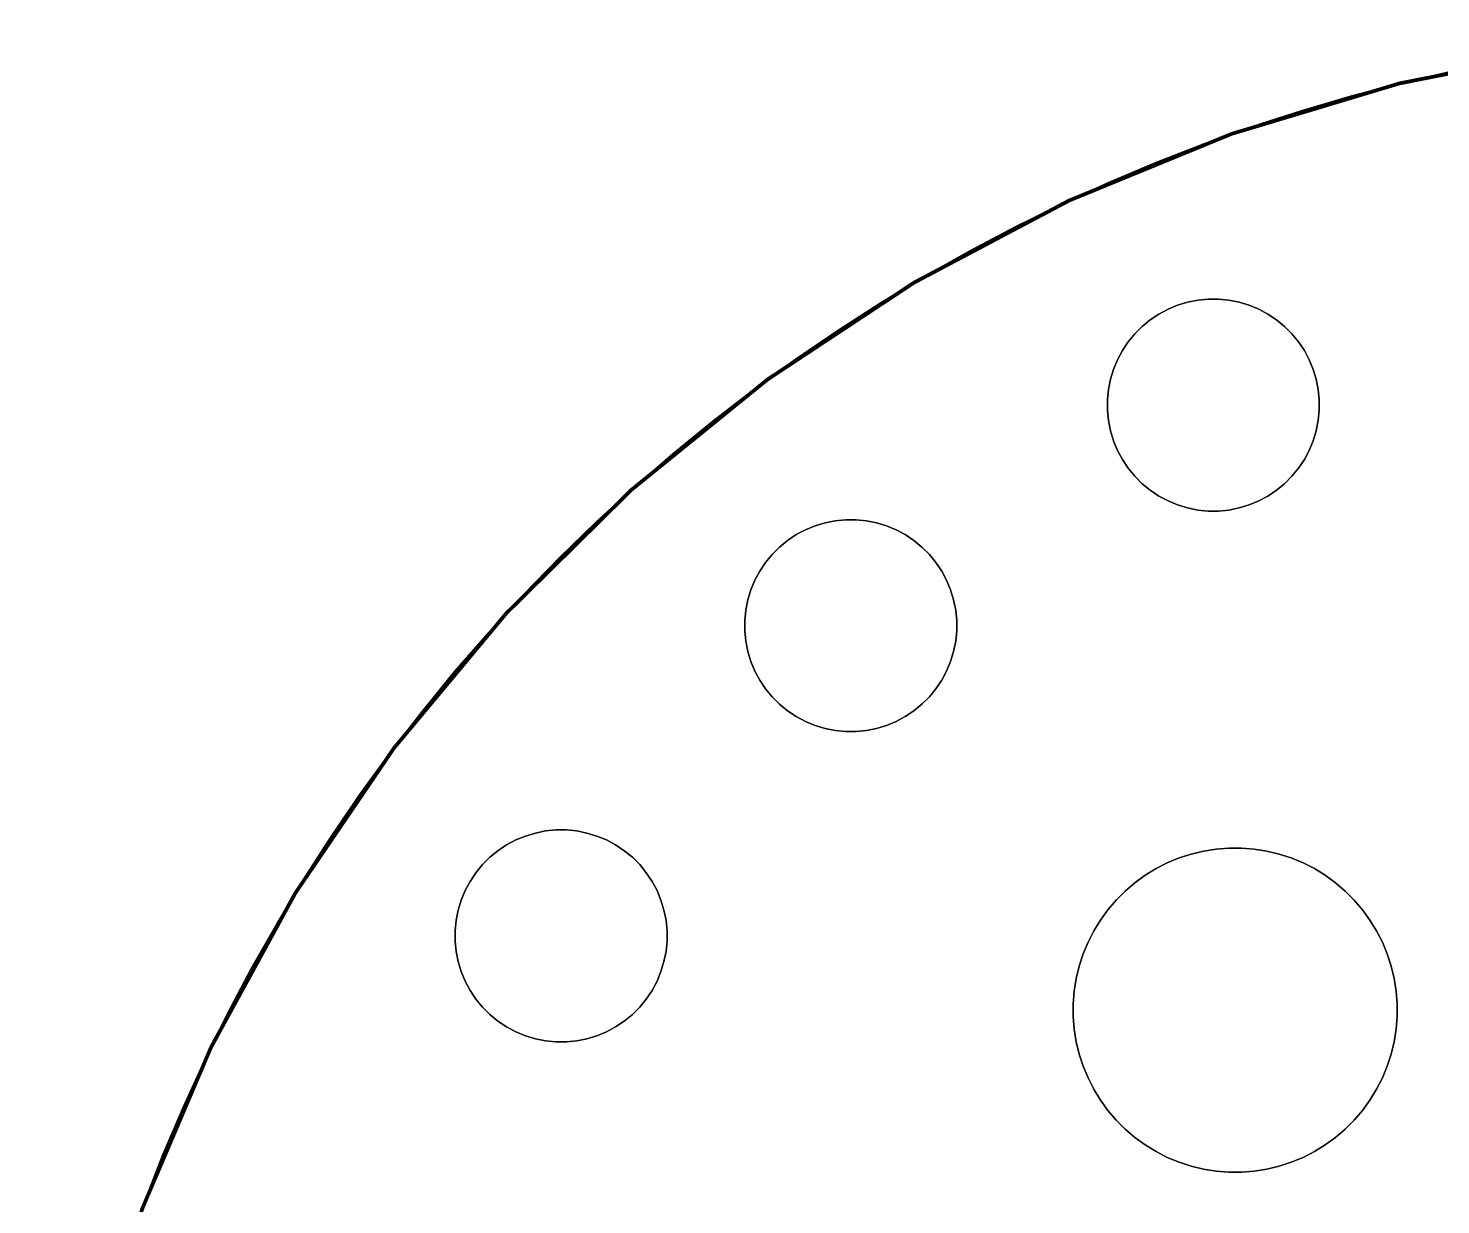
# Model space of a CAD drawing. Header units: millimetres. Extents: x 0 to 9.66, y 0 to 9.59.
# Drawn here: x -0.005 to 3.776, y 6.442 to 9.59 of the extents above; entities that cross this region are included whole.
import ezdxf

# ---------------------------------------------------------------- set-up
doc = ezdxf.new("R2010")
doc.units = ezdxf.units.MM
doc.header["$MEASUREMENT"] = 0
doc.layers.add('Mechanical1', color=6, linetype='Continuous')
doc.layers.add('TopLayer', color=1, linetype='Continuous')

msp = doc.modelspace()

# ---------------------------------------------------------------- linework, layer by layer
at = {"layer": 'Mechanical1', "const_width": 0.01}
msp.add_lwpolyline([(3.995, 0.0008, -11.497626), (5.6621, 0.0008)], format="xyb", dxfattribs=at)
at = {"layer": 'TopLayer'}
for p, q in [((3.6686, 9.444), (3.8028, 9.4752)), ((3.5353, 9.409), (3.6686, 9.444)), ((3.4031, 9.3702), (3.5353, 9.409)), ((3.272, 9.3277), (3.4031, 9.3702)), ((3.1422, 9.2814), (3.272, 9.3277)), ((3.0138, 9.2314), (3.1422, 9.2814)), ((2.8868, 9.1778), (3.0138, 9.2314)), ((2.7615, 9.1206), (2.8868, 9.1778)), ((2.6378, 9.0598), (2.7615, 9.1206)), ((2.5159, 8.9956), (2.6378, 9.0598)), ((2.3959, 8.9279), (2.5159, 8.9956)), ((2.2778, 8.8567), (2.3959, 8.9279)), ((2.1619, 8.7823), (2.2778, 8.8567)), ((3.0457, 8.8383), (3.0714, 8.849)), ((3.0714, 8.849), (3.0457, 8.8383)), ((3.0714, 8.849), (3.0981, 8.8571)), ((3.0981, 8.8571), (3.0714, 8.849)), ((3.0981, 8.8571), (3.1254, 8.8625)), ((3.1254, 8.8625), (3.0981, 8.8571)), ((3.1254, 8.8625), (3.1531, 8.8652)), ((3.1531, 8.8652), (3.1254, 8.8625)), ((3.1531, 8.8652), (3.167, 8.8652)), ((3.181, 8.8652), (3.1531, 8.8652)), ((3.167, 8.8652), (3.181, 8.8652)), ((3.181, 8.8652), (3.2087, 8.8625)), ((3.2087, 8.8625), (3.181, 8.8652)), ((3.2087, 8.8625), (3.236, 8.8571)), ((3.236, 8.8571), (3.2087, 8.8625)), ((3.236, 8.8571), (3.2626, 8.849)), ((3.2626, 8.849), (3.236, 8.8571)), ((3.2626, 8.849), (3.2884, 8.8383)), ((3.2884, 8.8383), (3.2626, 8.849)), ((2.9765, 8.792), (2.998, 8.8097)), ((2.998, 8.8097), (2.9765, 8.792)), ((2.998, 8.8097), (3.0211, 8.8252)), ((3.0211, 8.8252), (2.998, 8.8097)), ((3.0211, 8.8252), (3.0457, 8.8383)), ((3.0457, 8.8383), (3.0211, 8.8252)), ((3.2884, 8.8383), (3.3129, 8.8252)), ((3.3129, 8.8252), (3.2884, 8.8383)), ((3.3129, 8.8252), (3.3361, 8.8097)), ((3.3361, 8.8097), (3.3129, 8.8252)), ((3.3361, 8.8097), (3.3576, 8.792)), ((3.3576, 8.792), (3.3361, 8.8097)), ((2.0481, 8.7045), (2.1619, 8.7823)), ((2.9391, 8.7508), (2.9568, 8.7723)), ((2.9568, 8.7723), (2.9391, 8.7508)), ((2.9568, 8.7723), (2.9765, 8.792)), ((2.9765, 8.792), (2.9568, 8.7723)), ((3.3576, 8.792), (3.3773, 8.7723)), ((3.3773, 8.7723), (3.3576, 8.792)), ((3.3773, 8.7723), (3.395, 8.7508)), ((3.395, 8.7508), (3.3773, 8.7723)), ((2.9236, 8.7277), (2.9391, 8.7508)), ((2.9391, 8.7508), (2.9236, 8.7277)), ((3.395, 8.7508), (3.4105, 8.7277)), ((3.4105, 8.7277), (3.395, 8.7508)), ((1.9366, 8.6236), (2.0481, 8.7045)), ((2.8998, 8.6774), (2.9105, 8.7031)), ((2.9105, 8.7031), (2.8998, 8.6774)), ((2.9105, 8.7031), (2.9236, 8.7277)), ((2.9236, 8.7277), (2.9105, 8.7031)), ((3.4105, 8.7277), (3.4236, 8.7031)), ((3.4236, 8.7031), (3.4105, 8.7277)), ((3.4236, 8.7031), (3.4342, 8.6774)), ((3.4342, 8.6774), (3.4236, 8.7031)), ((2.8917, 8.6507), (2.8998, 8.6774)), ((2.8998, 8.6774), (2.8917, 8.6507)), ((3.4342, 8.6774), (3.4423, 8.6507)), ((3.4423, 8.6507), (3.4342, 8.6774)), ((1.8274, 8.5395), (1.9366, 8.6236)), ((2.8836, 8.5957), (2.8863, 8.6234)), ((2.8863, 8.6234), (2.8836, 8.5957)), ((2.8863, 8.6234), (2.8917, 8.6507)), ((2.8917, 8.6507), (2.8863, 8.6234)), ((3.4423, 8.6507), (3.4478, 8.6234)), ((3.4478, 8.6234), (3.4423, 8.6507)), ((3.4478, 8.6234), (3.4505, 8.5957)), ((3.4505, 8.5957), (3.4478, 8.6234)), ((2.8836, 8.5818), (2.8836, 8.5957)), ((2.8836, 8.5957), (2.8836, 8.5678)), ((2.8836, 8.5678), (2.8836, 8.5818)), ((3.4505, 8.5957), (3.4505, 8.5818)), ((3.4505, 8.5678), (3.4505, 8.5957)), ((3.4505, 8.5818), (3.4505, 8.5678)), ((2.8863, 8.5401), (2.8836, 8.5678)), ((2.8836, 8.5678), (2.8863, 8.5401)), ((3.4505, 8.5678), (3.4478, 8.5401)), ((3.4478, 8.5401), (3.4505, 8.5678)), ((1.7207, 8.4523), (1.8274, 8.5395)), ((2.8917, 8.5128), (2.8863, 8.5401)), ((2.8863, 8.5401), (2.8917, 8.5128)), ((2.8998, 8.4862), (2.8917, 8.5128)), ((2.8917, 8.5128), (2.8998, 8.4862)), ((3.4423, 8.5128), (3.4342, 8.4862)), ((3.4342, 8.4862), (3.4423, 8.5128)), ((3.4478, 8.5401), (3.4423, 8.5128)), ((3.4423, 8.5128), (3.4478, 8.5401)), ((2.9105, 8.4604), (2.8998, 8.4862)), ((2.8998, 8.4862), (2.9105, 8.4604)), ((3.4342, 8.4862), (3.4236, 8.4604)), ((3.4236, 8.4604), (3.4342, 8.4862)), ((1.6165, 8.3621), (1.7207, 8.4523)), ((2.9236, 8.4359), (2.9105, 8.4604)), ((2.9105, 8.4604), (2.9236, 8.4359)), ((2.9391, 8.4127), (2.9236, 8.4359)), ((2.9236, 8.4359), (2.9391, 8.4127)), ((3.4105, 8.4359), (3.395, 8.4127)), ((3.395, 8.4127), (3.4105, 8.4359)), ((3.4236, 8.4604), (3.4105, 8.4359)), ((3.4105, 8.4359), (3.4236, 8.4604)), ((2.9568, 8.3912), (2.9391, 8.4127)), ((2.9391, 8.4127), (2.9568, 8.3912)), ((3.395, 8.4127), (3.3773, 8.3912)), ((3.3773, 8.3912), (3.395, 8.4127)), ((1.5149, 8.269), (1.6165, 8.3621)), ((2.9765, 8.3715), (2.9568, 8.3912)), ((2.9568, 8.3912), (2.9765, 8.3715)), ((2.998, 8.3538), (2.9765, 8.3715)), ((2.9765, 8.3715), (2.998, 8.3538)), ((3.3576, 8.3715), (3.3361, 8.3538)), ((3.3361, 8.3538), (3.3576, 8.3715)), ((3.3773, 8.3912), (3.3576, 8.3715)), ((3.3576, 8.3715), (3.3773, 8.3912)), ((3.0211, 8.3383), (2.998, 8.3538)), ((2.998, 8.3538), (3.0211, 8.3383)), ((3.0457, 8.3252), (3.0211, 8.3383)), ((3.0211, 8.3383), (3.0457, 8.3252)), ((3.0714, 8.3146), (3.0457, 8.3252)), ((3.0457, 8.3252), (3.0714, 8.3146)), ((3.2884, 8.3252), (3.2626, 8.3146)), ((3.2626, 8.3146), (3.2884, 8.3252)), ((3.3129, 8.3383), (3.2884, 8.3252)), ((3.2884, 8.3252), (3.3129, 8.3383)), ((3.3361, 8.3538), (3.3129, 8.3383)), ((3.3129, 8.3383), (3.3361, 8.3538)), ((3.0981, 8.3065), (3.0714, 8.3146)), ((3.0714, 8.3146), (3.0981, 8.3065)), ((3.1254, 8.301), (3.0981, 8.3065)), ((3.0981, 8.3065), (3.1254, 8.301)), ((3.1531, 8.2983), (3.1254, 8.301)), ((3.1254, 8.301), (3.1531, 8.2983)), ((3.167, 8.2983), (3.1531, 8.2983)), ((3.1531, 8.2983), (3.181, 8.2983)), ((3.167, 8.2983), (3.167, 8.2983)), ((3.181, 8.2983), (3.167, 8.2983)), ((3.2087, 8.301), (3.181, 8.2983)), ((3.181, 8.2983), (3.2087, 8.301)), ((3.236, 8.3065), (3.2087, 8.301)), ((3.2087, 8.301), (3.236, 8.3065)), ((3.2626, 8.3146), (3.236, 8.3065)), ((3.236, 8.3065), (3.2626, 8.3146)), ((1.416, 8.173), (1.5149, 8.269)), ((2.0507, 8.2351), (2.0753, 8.2482)), ((2.0753, 8.2482), (2.0507, 8.2351)), ((2.0753, 8.2482), (2.101, 8.2589)), ((2.101, 8.2589), (2.0753, 8.2482)), ((2.101, 8.2589), (2.1277, 8.2669)), ((2.1277, 8.2669), (2.101, 8.2589)), ((2.1277, 8.2669), (2.155, 8.2724)), ((2.155, 8.2724), (2.1277, 8.2669)), ((2.155, 8.2724), (2.1827, 8.2751)), ((2.1827, 8.2751), (2.155, 8.2724)), ((2.1827, 8.2751), (2.1966, 8.2751)), ((2.2106, 8.2751), (2.1827, 8.2751)), ((2.1966, 8.2751), (2.2106, 8.2751)), ((2.2106, 8.2751), (2.2383, 8.2724)), ((2.2383, 8.2724), (2.2106, 8.2751)), ((2.2383, 8.2724), (2.2656, 8.2669)), ((2.2656, 8.2669), (2.2383, 8.2724)), ((2.2656, 8.2669), (2.2922, 8.2589)), ((2.2922, 8.2589), (2.2656, 8.2669)), ((2.2922, 8.2589), (2.318, 8.2482)), ((2.318, 8.2482), (2.2922, 8.2589)), ((2.318, 8.2482), (2.3425, 8.2351)), ((2.3425, 8.2351), (2.318, 8.2482)), ((2.0061, 8.2019), (2.0276, 8.2196)), ((2.0276, 8.2196), (2.0061, 8.2019)), ((2.0276, 8.2196), (2.0507, 8.2351)), ((2.0507, 8.2351), (2.0276, 8.2196)), ((2.3425, 8.2351), (2.3657, 8.2196)), ((2.3657, 8.2196), (2.3425, 8.2351)), ((2.3657, 8.2196), (2.3872, 8.2019)), ((2.3872, 8.2019), (2.3657, 8.2196)), ((1.3199, 8.0743), (1.416, 8.173)), ((1.9687, 8.1607), (1.9864, 8.1822)), ((1.9864, 8.1822), (1.9687, 8.1607)), ((1.9864, 8.1822), (2.0061, 8.2019)), ((2.0061, 8.2019), (1.9864, 8.1822)), ((2.3872, 8.2019), (2.4069, 8.1822)), ((2.4069, 8.1822), (2.3872, 8.2019)), ((2.4069, 8.1822), (2.4246, 8.1607)), ((2.4246, 8.1607), (2.4069, 8.1822)), ((1.9401, 8.113), (1.9532, 8.1376)), ((1.9532, 8.1376), (1.9401, 8.113)), ((1.9532, 8.1376), (1.9687, 8.1607)), ((1.9687, 8.1607), (1.9532, 8.1376)), ((2.4246, 8.1607), (2.4401, 8.1376)), ((2.4401, 8.1376), (2.4246, 8.1607)), ((2.4401, 8.1376), (2.4532, 8.113)), ((2.4532, 8.113), (2.4401, 8.1376)), ((1.9294, 8.0873), (1.9401, 8.113)), ((1.9401, 8.113), (1.9294, 8.0873)), ((2.4532, 8.113), (2.4638, 8.0873)), ((2.4638, 8.0873), (2.4532, 8.113)), ((1.2267, 7.9728), (1.3199, 8.0743)), ((1.9159, 8.0333), (1.9213, 8.0606)), ((1.9213, 8.0606), (1.9159, 8.0333)), ((1.9213, 8.0606), (1.9294, 8.0873)), ((1.9294, 8.0873), (1.9213, 8.0606)), ((2.4638, 8.0873), (2.4719, 8.0606)), ((2.4719, 8.0606), (2.4638, 8.0873)), ((2.4719, 8.0606), (2.4774, 8.0333)), ((2.4774, 8.0333), (2.4719, 8.0606)), ((1.9132, 8.0056), (1.9159, 8.0333)), ((1.9159, 8.0333), (1.9132, 8.0056)), ((2.4774, 8.0333), (2.4801, 8.0056)), ((2.4801, 8.0056), (2.4774, 8.0333)), ((1.9132, 7.9917), (1.9132, 8.0056)), ((1.9132, 8.0056), (1.9132, 7.9777)), ((1.9132, 7.9777), (1.9132, 7.9917)), ((1.9159, 7.95), (1.9132, 7.9777)), ((1.9132, 7.9777), (1.9159, 7.95)), ((2.4801, 7.9777), (2.4774, 7.95)), ((2.4774, 7.95), (2.4801, 7.9777)), ((2.4801, 8.0056), (2.4801, 7.9917)), ((2.4801, 7.9777), (2.4801, 8.0056)), ((2.4801, 7.9917), (2.4801, 7.9777)), ((1.1364, 7.8687), (1.2267, 7.9728)), ((1.9213, 7.9227), (1.9159, 7.95)), ((1.9159, 7.95), (1.9213, 7.9227)), ((2.4774, 7.95), (2.4719, 7.9227)), ((2.4719, 7.9227), (2.4774, 7.95)), ((1.9294, 7.896), (1.9213, 7.9227)), ((1.9213, 7.9227), (1.9294, 7.896)), ((2.4719, 7.9227), (2.4638, 7.896)), ((2.4638, 7.896), (2.4719, 7.9227)), ((1.0491, 7.7621), (1.1364, 7.8687)), ((1.9401, 7.8703), (1.9294, 7.896)), ((1.9294, 7.896), (1.9401, 7.8703)), ((1.9532, 7.8458), (1.9401, 7.8703)), ((1.9401, 7.8703), (1.9532, 7.8458)), ((2.4532, 7.8703), (2.4401, 7.8458)), ((2.4401, 7.8458), (2.4532, 7.8703)), ((2.4638, 7.896), (2.4532, 7.8703)), ((2.4532, 7.8703), (2.4638, 7.896)), ((1.9687, 7.8226), (1.9532, 7.8458)), ((1.9532, 7.8458), (1.9687, 7.8226)), ((2.4401, 7.8458), (2.4246, 7.8226)), ((2.4246, 7.8226), (2.4401, 7.8458)), ((1.9864, 7.8011), (1.9687, 7.8226)), ((1.9687, 7.8226), (1.9864, 7.8011)), ((2.0061, 7.7814), (1.9864, 7.8011)), ((1.9864, 7.8011), (2.0061, 7.7814)), ((2.4069, 7.8011), (2.3872, 7.7814)), ((2.3872, 7.7814), (2.4069, 7.8011)), ((2.4246, 7.8226), (2.4069, 7.8011)), ((2.4069, 7.8011), (2.4246, 7.8226)), ((0.9648, 7.653), (1.0491, 7.7621)), ((2.0276, 7.7637), (2.0061, 7.7814)), ((2.0061, 7.7814), (2.0276, 7.7637)), ((2.0507, 7.7482), (2.0276, 7.7637)), ((2.0276, 7.7637), (2.0507, 7.7482)), ((2.3657, 7.7637), (2.3425, 7.7482)), ((2.3425, 7.7482), (2.3657, 7.7637)), ((2.3872, 7.7814), (2.3657, 7.7637)), ((2.3657, 7.7637), (2.3872, 7.7814)), ((2.0753, 7.7351), (2.0507, 7.7482)), ((2.0507, 7.7482), (2.0753, 7.7351)), ((2.101, 7.7244), (2.0753, 7.7351)), ((2.0753, 7.7351), (2.101, 7.7244)), ((2.1277, 7.7164), (2.101, 7.7244)), ((2.101, 7.7244), (2.1277, 7.7164)), ((2.155, 7.7109), (2.1277, 7.7164)), ((2.1277, 7.7164), (2.155, 7.7109)), ((2.2656, 7.7164), (2.2383, 7.7109)), ((2.2383, 7.7109), (2.2656, 7.7164)), ((2.2922, 7.7244), (2.2656, 7.7164)), ((2.2656, 7.7164), (2.2922, 7.7244)), ((2.318, 7.7351), (2.2922, 7.7244)), ((2.2922, 7.7244), (2.318, 7.7351)), ((2.3425, 7.7482), (2.318, 7.7351)), ((2.318, 7.7351), (2.3425, 7.7482)), ((2.1827, 7.7082), (2.155, 7.7109)), ((2.155, 7.7109), (2.1827, 7.7082)), ((2.1966, 7.7082), (2.1827, 7.7082)), ((2.1827, 7.7082), (2.2106, 7.7082)), ((2.1966, 7.7082), (2.1966, 7.7082)), ((2.2106, 7.7082), (2.1966, 7.7082)), ((2.2383, 7.7109), (2.2106, 7.7082)), ((2.2106, 7.7082), (2.2383, 7.7109)), ((0.8838, 7.5416), (0.9648, 7.653)), ((0.8059, 7.4279), (0.8838, 7.5416)), ((0.7313, 7.312), (0.8059, 7.4279)), ((1.2755, 7.405), (1.3001, 7.4182)), ((1.3001, 7.4182), (1.2755, 7.405)), ((1.3001, 7.4182), (1.3258, 7.4288)), ((1.3258, 7.4288), (1.3001, 7.4182)), ((1.3258, 7.4288), (1.3525, 7.4369)), ((1.3525, 7.4369), (1.3258, 7.4288)), ((1.3525, 7.4369), (1.3798, 7.4423)), ((1.3798, 7.4423), (1.3525, 7.4369)), ((1.3798, 7.4423), (1.4075, 7.4451)), ((1.4075, 7.4451), (1.3798, 7.4423)), ((1.4075, 7.4451), (1.4214, 7.4451)), ((1.4354, 7.4451), (1.4075, 7.4451)), ((1.4214, 7.4451), (1.4354, 7.4451)), ((1.4354, 7.4451), (1.4631, 7.4423)), ((1.4631, 7.4423), (1.4354, 7.4451)), ((1.4631, 7.4423), (1.4904, 7.4369)), ((1.4904, 7.4369), (1.4631, 7.4423)), ((1.4904, 7.4369), (1.517, 7.4288)), ((1.517, 7.4288), (1.4904, 7.4369)), ((1.517, 7.4288), (1.5428, 7.4182)), ((1.5428, 7.4182), (1.517, 7.4288)), ((1.5428, 7.4182), (1.5673, 7.405)), ((1.5673, 7.405), (1.5428, 7.4182)), ((1.2112, 7.3522), (1.2308, 7.3719)), ((1.2308, 7.3719), (1.2112, 7.3522)), ((1.2308, 7.3719), (1.2524, 7.3896)), ((1.2524, 7.3896), (1.2308, 7.3719)), ((1.2524, 7.3896), (1.2755, 7.405)), ((1.2755, 7.405), (1.2524, 7.3896)), ((1.5673, 7.405), (1.5905, 7.3896)), ((1.5905, 7.3896), (1.5673, 7.405)), ((1.5905, 7.3896), (1.612, 7.3719)), ((1.612, 7.3719), (1.5905, 7.3896)), ((1.612, 7.3719), (1.6317, 7.3522)), ((1.6317, 7.3522), (1.612, 7.3719)), ((3.0753, 7.3701), (3.1077, 7.3806)), ((3.1077, 7.3806), (3.0753, 7.3701)), ((3.1077, 7.3806), (3.1408, 7.3885)), ((3.1408, 7.3885), (3.1077, 7.3806)), ((3.1408, 7.3885), (3.1744, 7.3939)), ((3.1744, 7.3939), (3.1408, 7.3885)), ((3.1744, 7.3939), (3.2084, 7.3965)), ((3.2084, 7.3965), (3.1744, 7.3939)), ((3.2084, 7.3965), (3.2254, 7.3965)), ((3.2424, 7.3965), (3.2084, 7.3965)), ((3.2254, 7.3965), (3.2424, 7.3965)), ((3.2424, 7.3965), (3.2764, 7.3939)), ((3.2764, 7.3939), (3.2424, 7.3965)), ((3.2764, 7.3939), (3.31, 7.3885)), ((3.31, 7.3885), (3.2764, 7.3939)), ((3.31, 7.3885), (3.3432, 7.3806)), ((3.3432, 7.3806), (3.31, 7.3885)), ((3.3432, 7.3806), (3.3756, 7.3701)), ((3.3756, 7.3701), (3.3432, 7.3806)), ((1.1935, 7.3307), (1.2112, 7.3522)), ((1.2112, 7.3522), (1.1935, 7.3307)), ((1.6317, 7.3522), (1.6494, 7.3307)), ((1.6494, 7.3307), (1.6317, 7.3522)), ((2.9844, 7.3238), (3.0135, 7.3416)), ((3.0135, 7.3416), (2.9844, 7.3238)), ((3.0135, 7.3416), (3.0438, 7.357)), ((3.0438, 7.357), (3.0135, 7.3416)), ((3.0438, 7.357), (3.0753, 7.3701)), ((3.0753, 7.3701), (3.0438, 7.357)), ((3.3756, 7.3701), (3.407, 7.357)), ((3.407, 7.357), (3.3756, 7.3701)), ((3.407, 7.357), (3.4374, 7.3416)), ((3.4374, 7.3416), (3.407, 7.357)), ((3.4374, 7.3416), (3.4664, 7.3238)), ((3.4664, 7.3238), (3.4374, 7.3416)), ((0.6601, 7.194), (0.7313, 7.312)), ((1.1649, 7.2829), (1.178, 7.3075)), ((1.178, 7.3075), (1.1649, 7.2829)), ((1.178, 7.3075), (1.1935, 7.3307)), ((1.1935, 7.3307), (1.178, 7.3075)), ((1.6494, 7.3307), (1.6649, 7.3075)), ((1.6649, 7.3075), (1.6494, 7.3307)), ((1.6649, 7.3075), (1.678, 7.2829)), ((1.678, 7.2829), (1.6649, 7.3075)), ((2.931, 7.2816), (2.9569, 7.3038)), ((2.9569, 7.3038), (2.931, 7.2816)), ((2.9569, 7.3038), (2.9844, 7.3238)), ((2.9844, 7.3238), (2.9569, 7.3038)), ((3.4664, 7.3238), (3.494, 7.3038)), ((3.494, 7.3038), (3.4664, 7.3238)), ((3.494, 7.3038), (3.5199, 7.2816)), ((3.5199, 7.2816), (3.494, 7.3038)), ((1.1542, 7.2572), (1.1649, 7.2829)), ((1.1649, 7.2829), (1.1542, 7.2572)), ((1.678, 7.2829), (1.6886, 7.2572)), ((1.6886, 7.2572), (1.678, 7.2829)), ((2.9069, 7.2576), (2.931, 7.2816)), ((2.931, 7.2816), (2.9069, 7.2576)), ((3.5199, 7.2816), (3.5439, 7.2576)), ((3.5439, 7.2576), (3.5199, 7.2816)), ((1.1407, 7.2033), (1.1461, 7.2306)), ((1.1461, 7.2306), (1.1407, 7.2033)), ((1.1461, 7.2306), (1.1542, 7.2572)), ((1.1542, 7.2572), (1.1461, 7.2306)), ((1.6886, 7.2572), (1.6967, 7.2306)), ((1.6967, 7.2306), (1.6886, 7.2572)), ((1.6967, 7.2306), (1.7022, 7.2033)), ((1.7022, 7.2033), (1.6967, 7.2306)), ((2.8648, 7.2041), (2.8848, 7.2317)), ((2.8848, 7.2317), (2.8648, 7.2041)), ((2.8848, 7.2317), (2.9069, 7.2576)), ((2.9069, 7.2576), (2.8848, 7.2317)), ((3.5439, 7.2576), (3.5661, 7.2317)), ((3.5661, 7.2317), (3.5439, 7.2576)), ((3.5661, 7.2317), (3.5861, 7.2041)), ((3.5861, 7.2041), (3.5661, 7.2317)), ((0.5922, 7.0741), (0.6601, 7.194)), ((1.138, 7.1755), (1.1407, 7.2033)), ((1.1407, 7.2033), (1.138, 7.1755)), ((1.7022, 7.2033), (1.7049, 7.1755)), ((1.7049, 7.1755), (1.7022, 7.2033)), ((2.847, 7.1751), (2.8648, 7.2041)), ((2.8648, 7.2041), (2.847, 7.1751)), ((3.5861, 7.2041), (3.6039, 7.1751)), ((3.6039, 7.1751), (3.5861, 7.2041)), ((1.138, 7.1616), (1.138, 7.1755)), ((1.138, 7.1755), (1.138, 7.1477)), ((1.138, 7.1477), (1.138, 7.1616)), ((1.1407, 7.12), (1.138, 7.1477)), ((1.138, 7.1477), (1.1407, 7.12)), ((1.7049, 7.1477), (1.7022, 7.12)), ((1.7022, 7.12), (1.7049, 7.1477)), ((1.7049, 7.1755), (1.7049, 7.1616)), ((1.7049, 7.1477), (1.7049, 7.1755)), ((1.7049, 7.1616), (1.7049, 7.1477)), ((2.8315, 7.1447), (2.847, 7.1751)), ((2.847, 7.1751), (2.8315, 7.1447)), ((3.6039, 7.1751), (3.6193, 7.1447)), ((3.6193, 7.1447), (3.6039, 7.1751)), ((1.1461, 7.0927), (1.1407, 7.12)), ((1.1407, 7.12), (1.1461, 7.0927)), ((1.7022, 7.12), (1.6967, 7.0927)), ((1.6967, 7.0927), (1.7022, 7.12)), ((2.8079, 7.0809), (2.8185, 7.1132)), ((2.8185, 7.1132), (2.8079, 7.0809)), ((2.8185, 7.1132), (2.8315, 7.1447)), ((2.8315, 7.1447), (2.8185, 7.1132)), ((3.6193, 7.1447), (3.6324, 7.1132)), ((3.6324, 7.1132), (3.6193, 7.1447)), ((3.6324, 7.1132), (3.6429, 7.0809)), ((3.6429, 7.0809), (3.6324, 7.1132)), ((0.5278, 6.9523), (0.5922, 7.0741)), ((1.1542, 7.066), (1.1461, 7.0927)), ((1.1461, 7.0927), (1.1542, 7.066)), ((1.6967, 7.0927), (1.6886, 7.066)), ((1.6886, 7.066), (1.6967, 7.0927)), ((2.8, 7.0477), (2.8079, 7.0809)), ((2.8079, 7.0809), (2.8, 7.0477)), ((3.6429, 7.0809), (3.6508, 7.0477)), ((3.6508, 7.0477), (3.6429, 7.0809)), ((1.1649, 7.0403), (1.1542, 7.066)), ((1.1542, 7.066), (1.1649, 7.0403)), ((1.178, 7.0157), (1.1649, 7.0403)), ((1.1649, 7.0403), (1.178, 7.0157)), ((1.678, 7.0403), (1.6649, 7.0157)), ((1.6649, 7.0157), (1.678, 7.0403)), ((1.6886, 7.066), (1.678, 7.0403)), ((1.678, 7.0403), (1.6886, 7.066)), ((2.7947, 7.0141), (2.8, 7.0477)), ((2.8, 7.0477), (2.7947, 7.0141)), ((3.6508, 7.0477), (3.6562, 7.0141)), ((3.6562, 7.0141), (3.6508, 7.0477)), ((1.1935, 6.9926), (1.178, 7.0157)), ((1.178, 7.0157), (1.1935, 6.9926)), ((1.6649, 7.0157), (1.6494, 6.9926)), ((1.6494, 6.9926), (1.6649, 7.0157)), ((2.792, 6.9801), (2.7947, 7.0141)), ((2.7947, 7.0141), (2.792, 6.9801)), ((3.6562, 7.0141), (3.6588, 6.9801)), ((3.6588, 6.9801), (3.6562, 7.0141)), ((1.2112, 6.971), (1.1935, 6.9926)), ((1.1935, 6.9926), (1.2112, 6.971)), ((1.2308, 6.9513), (1.2112, 6.971)), ((1.2112, 6.971), (1.2308, 6.9513)), ((1.6317, 6.971), (1.612, 6.9513)), ((1.612, 6.9513), (1.6317, 6.971)), ((1.6494, 6.9926), (1.6317, 6.971)), ((1.6317, 6.971), (1.6494, 6.9926)), ((2.792, 6.9631), (2.792, 6.9801)), ((2.792, 6.9801), (2.792, 6.9461)), ((2.792, 6.9461), (2.792, 6.9631)), ((3.6588, 6.9801), (3.6588, 6.9631)), ((3.6588, 6.9461), (3.6588, 6.9801)), ((3.6588, 6.9631), (3.6588, 6.9461)), ((0.4669, 6.8286), (0.5278, 6.9523)), ((1.2524, 6.9337), (1.2308, 6.9513)), ((1.2308, 6.9513), (1.2524, 6.9337)), ((1.2755, 6.9182), (1.2524, 6.9337)), ((1.2524, 6.9337), (1.2755, 6.9182)), ((1.3001, 6.9051), (1.2755, 6.9182)), ((1.2755, 6.9182), (1.3001, 6.9051)), ((1.5673, 6.9182), (1.5428, 6.9051)), ((1.5428, 6.9051), (1.5673, 6.9182)), ((1.5905, 6.9337), (1.5673, 6.9182)), ((1.5673, 6.9182), (1.5905, 6.9337)), ((1.612, 6.9513), (1.5905, 6.9337)), ((1.5905, 6.9337), (1.612, 6.9513)), ((2.7947, 6.9121), (2.792, 6.9461)), ((2.792, 6.9461), (2.7947, 6.9121)), ((3.6588, 6.9461), (3.6562, 6.9121)), ((3.6562, 6.9121), (3.6588, 6.9461)), ((1.3258, 6.8944), (1.3001, 6.9051)), ((1.3001, 6.9051), (1.3258, 6.8944)), ((1.3525, 6.8863), (1.3258, 6.8944)), ((1.3258, 6.8944), (1.3525, 6.8863)), ((1.3798, 6.8809), (1.3525, 6.8863)), ((1.3525, 6.8863), (1.3798, 6.8809)), ((1.4075, 6.8782), (1.3798, 6.8809)), ((1.3798, 6.8809), (1.4075, 6.8782)), ((1.4631, 6.8809), (1.4354, 6.8782)), ((1.4354, 6.8782), (1.4631, 6.8809)), ((1.4904, 6.8863), (1.4631, 6.8809)), ((1.4631, 6.8809), (1.4904, 6.8863)), ((1.517, 6.8944), (1.4904, 6.8863)), ((1.4904, 6.8863), (1.517, 6.8944)), ((1.5428, 6.9051), (1.517, 6.8944)), ((1.517, 6.8944), (1.5428, 6.9051)), ((2.8, 6.8785), (2.7947, 6.9121)), ((2.7947, 6.9121), (2.8, 6.8785)), ((3.6562, 6.9121), (3.6508, 6.8785)), ((3.6508, 6.8785), (3.6562, 6.9121)), ((1.4214, 6.8782), (1.4075, 6.8782)), ((1.4075, 6.8782), (1.4354, 6.8782)), ((1.4214, 6.8782), (1.4214, 6.8782)), ((1.4354, 6.8782), (1.4214, 6.8782)), ((2.8079, 6.8454), (2.8, 6.8785)), ((2.8, 6.8785), (2.8079, 6.8454)), ((2.8185, 6.813), (2.8079, 6.8454)), ((2.8079, 6.8454), (2.8185, 6.813)), ((3.6429, 6.8454), (3.6324, 6.813)), ((3.6324, 6.813), (3.6429, 6.8454)), ((3.6508, 6.8785), (3.6429, 6.8454)), ((3.6429, 6.8454), (3.6508, 6.8785)), ((0.4096, 6.7033), (0.4669, 6.8286)), ((2.8315, 6.7815), (2.8185, 6.813)), ((2.8185, 6.813), (2.8315, 6.7815)), ((3.6324, 6.813), (3.6193, 6.7815)), ((3.6193, 6.7815), (3.6324, 6.813)), ((2.847, 6.7512), (2.8315, 6.7815)), ((2.8315, 6.7815), (2.847, 6.7512)), ((3.6193, 6.7815), (3.6039, 6.7512)), ((3.6039, 6.7512), (3.6193, 6.7815)), ((2.8648, 6.7221), (2.847, 6.7512)), ((2.847, 6.7512), (2.8648, 6.7221)), ((3.6039, 6.7512), (3.5861, 6.7221)), ((3.5861, 6.7221), (3.6039, 6.7512)), ((0.3558, 6.5765), (0.4096, 6.7033)), ((2.8848, 6.6946), (2.8648, 6.7221)), ((2.8648, 6.7221), (2.8848, 6.6946)), ((2.9069, 6.6687), (2.8848, 6.6946)), ((2.8848, 6.6946), (2.9069, 6.6687)), ((3.5661, 6.6946), (3.5439, 6.6687)), ((3.5439, 6.6687), (3.5661, 6.6946)), ((3.5861, 6.7221), (3.5661, 6.6946)), ((3.5661, 6.6946), (3.5861, 6.7221)), ((2.931, 6.6446), (2.9069, 6.6687)), ((2.9069, 6.6687), (2.931, 6.6446)), ((3.5439, 6.6687), (3.5199, 6.6446)), ((3.5199, 6.6446), (3.5439, 6.6687)), ((2.9569, 6.6225), (2.931, 6.6446)), ((2.931, 6.6446), (2.9569, 6.6225)), ((2.9844, 6.6025), (2.9569, 6.6225)), ((2.9569, 6.6225), (2.9844, 6.6025)), ((3.494, 6.6225), (3.4664, 6.6025)), ((3.4664, 6.6025), (3.494, 6.6225)), ((3.5199, 6.6446), (3.494, 6.6225)), ((3.494, 6.6225), (3.5199, 6.6446)), ((3.0135, 6.5847), (2.9844, 6.6025)), ((2.9844, 6.6025), (3.0135, 6.5847)), ((3.0438, 6.5692), (3.0135, 6.5847)), ((3.0135, 6.5847), (3.0438, 6.5692)), ((3.4374, 6.5847), (3.407, 6.5692)), ((3.407, 6.5692), (3.4374, 6.5847)), ((3.4664, 6.6025), (3.4374, 6.5847)), ((3.4374, 6.5847), (3.4664, 6.6025)), ((0.3057, 6.4481), (0.3558, 6.5765)), ((3.0753, 6.5562), (3.0438, 6.5692)), ((3.0438, 6.5692), (3.0753, 6.5562)), ((3.1077, 6.5456), (3.0753, 6.5562)), ((3.0753, 6.5562), (3.1077, 6.5456)), ((3.1408, 6.5377), (3.1077, 6.5456)), ((3.1077, 6.5456), (3.1408, 6.5377)), ((3.3432, 6.5456), (3.31, 6.5377)), ((3.31, 6.5377), (3.3432, 6.5456)), ((3.3756, 6.5562), (3.3432, 6.5456)), ((3.3432, 6.5456), (3.3756, 6.5562)), ((3.407, 6.5692), (3.3756, 6.5562)), ((3.3756, 6.5562), (3.407, 6.5692)), ((3.1744, 6.5324), (3.1408, 6.5377)), ((3.1408, 6.5377), (3.1744, 6.5324)), ((3.2084, 6.5297), (3.1744, 6.5324)), ((3.1744, 6.5324), (3.2084, 6.5297)), ((3.2254, 6.5297), (3.2084, 6.5297)), ((3.2084, 6.5297), (3.2424, 6.5297)), ((3.2254, 6.5297), (3.2254, 6.5297)), ((3.2424, 6.5297), (3.2254, 6.5297)), ((3.2764, 6.5324), (3.2424, 6.5297)), ((3.2424, 6.5297), (3.2764, 6.5324)), ((3.31, 6.5377), (3.2764, 6.5324)), ((3.2764, 6.5324), (3.31, 6.5377)), ((0.2593, 6.3183), (0.3057, 6.4481))]:
    msp.add_line(p, q, dxfattribs=at)

doc.saveas('drawing.dxf')
